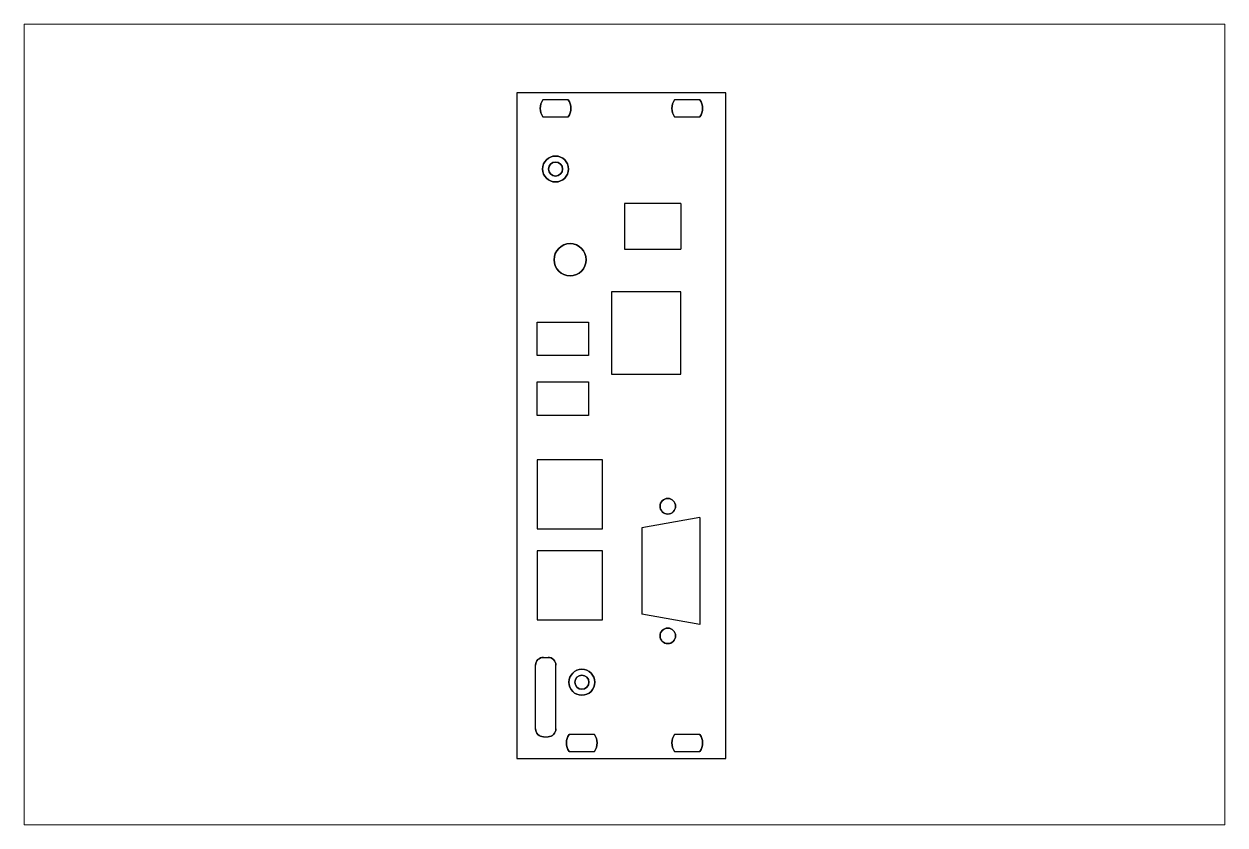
# Paper-space layout 'Layout1' of a CAD drawing. Extents: x 1.05 to 9.45, y 0.7 to 6.3.
# The model-space entities are those that its viewports show. They can reach past a viewport. Long polylines and large blocks are cut down to what shows.
import ezdxf

# ---------------------------------------------------------------- set-up
doc = ezdxf.new("R2010")
doc.units = 0
doc.header["$MEASUREMENT"] = 0
doc.layers.get('0').update_dxf_attribs({"linetype": 'CONTINUOUS'})
doc.layers.add('THICK', color=7, linetype='CONTINUOUS')

msp = doc.modelspace()

# ---------------------------------------------------------------- linework, layer by layer
at = {"linetype": 'BYBLOCK'}
for p, q in [((-20.15, 64.2, 2), (-20.15, 64.2)), ((-15.15, 62.85, 2), (-15.15, 62.85)), ((-10.25, 62.85), (-10.25, 62.85, 2)), ((10.25, 62.85, 2), (10.25, 62.85)), ((15.15, 62.85), (15.15, 62.85, 2)), ((20.15, 64.2), (20.15, 64.2, 2)), ((-15.15, 59.55, 2), (-15.15, 59.55)), ((-10.25, 59.55, 2), (-10.25, 59.55)), ((10.25, 59.55, 2), (10.25, 59.55)), ((15.15, 59.55, 2), (15.15, 59.55)), ((-11.35, 49.5), (-11.35, 49.5)), ((11.5, 42.82), (0.6, 42.82)), ((0.6, 42.82), (0.6, 34.02)), ((0.6, 42.82, 2), (0.6, 42.82)), ((11.5, 42.82), (11.5, 34.02)), ((11.5, 42.82, 2), (11.5, 42.82)), ((0.6, 34.02), (11.5, 34.02)), ((0.6, 34.02, 2), (0.6, 34.02)), ((11.5, 34.02, 2), (11.5, 34.02)), ((-1.9, 25.82, 2), (-1.9, 25.82)), ((11.5, 25.82, 2), (11.5, 25.82)), ((-16.25, 19.96), (-6.35, 19.96)), ((-16.25, 13.51), (-16.25, 19.96)), ((-16.25, 19.96), (-16.25, 19.96, 2)), ((-6.35, 19.96), (-6.35, 13.51)), ((-6.35, 19.96, 2), (-6.35, 19.96)), ((-6.35, 13.51), (-16.25, 13.51)), ((-16.25, 13.51, 2), (-16.25, 13.51)), ((-6.35, 13.51, 2), (-6.35, 13.51)), ((-1.9, 9.92, 2), (-1.9, 9.92)), ((11.5, 9.92, 2), (11.5, 9.92)), ((-16.25, 8.42), (-6.35, 8.42)), ((-16.25, 1.97), (-16.25, 8.42)), ((-16.25, 8.42, 2), (-16.25, 8.42)), ((-6.35, 8.42), (-6.35, 1.97)), ((-6.35, 8.42, 2), (-6.35, 8.42)), ((-6.35, 1.97), (-16.25, 1.97)), ((-16.25, 1.97, 2), (-16.25, 1.97)), ((-6.35, 1.97, 2), (-6.35, 1.97)), ((-3.65, -6.58), (-16.25, -6.58)), ((-16.25, -6.58), (-16.25, -19.88)), ((-3.65, -19.88), (-3.65, -6.58)), ((15.15, -17.75), (3.95, -19.73)), ((15.15, -17.75), (15.15, -38.35)), ((15.15, -17.75, 2), (15.15, -17.75)), ((-16.25, -19.88), (-3.65, -19.88)), ((3.95, -19.73), (3.95, -36.38)), ((3.95, -19.73, 2), (3.95, -19.73)), ((-3.65, -24.13), (-16.25, -24.13)), ((-16.25, -24.13), (-16.25, -37.43)), ((-16.25, -24.13, 2), (-16.25, -24.13)), ((-3.65, -37.43), (-3.65, -24.13)), ((-3.65, -24.13, 2), (-3.65, -24.13)), ((15.15, -38.35), (3.95, -36.38)), ((3.95, -36.38, 2), (3.95, -36.38)), ((-16.25, -37.43), (-3.65, -37.43)), ((-16.25, -37.43, 2), (-16.25, -37.43)), ((-16.25, -37.43), (-16.25, -37.43)), ((-3.65, -37.43, 2), (-3.65, -37.43)), ((12.89, -37.96), (12.89, -37.96)), ((15.15, -38.35, 2), (15.15, -38.35)), ((-16.55, -58.5), (-16.55, -46.2)), ((-16.55, -46.2, 2), (-16.55, -46.2)), ((-15.05, -44.7), (-14.15, -44.7)), ((-12.65, -46.2), (-12.65, -46.2, 2)), ((-16.55, -58.5, 2), (-16.55, -58.5)), ((-15.05, -60), (-14.15, -60)), ((-12.65, -58.5), (-12.65, -58.5, 2)), ((-10.1, -59.55, 2), (-10.1, -59.55)), ((-5.2, -59.55), (-5.2, -59.55, 2)), ((10.25, -59.55, 2), (10.25, -59.55)), ((15.15, -59.55, 2), (15.15, -59.55)), ((-20.15, -64.2, 2), (-20.15, -64.2)), ((-10.1, -62.85, 2), (-10.1, -62.85)), ((-5.2, -62.85), (-5.2, -62.85, 2)), ((10.25, -62.85, 2), (10.25, -62.85)), ((15.15, -62.85, 2), (15.15, -62.85)), ((20.15, -64.2, 2), (20.15, -64.2))]:
    msp.add_line(p, q, dxfattribs=at)
at = {"linetype": 'BYBLOCK', "extrusion": (0, 0, -1)}
for p, q in [((-11.35, 49.5, 2), (-11.35, 49.5, 2)), ((11.5, 42.82, 2), (0.6, 42.82, 2)), ((0.6, 42.82, 2), (0.6, 34.02, 2)), ((11.5, 42.82, 2), (11.5, 34.02, 2)), ((0.6, 34.02, 2), (11.5, 34.02, 2)), ((-16.25, 19.96, 2), (-6.35, 19.96, 2)), ((-16.25, 13.51, 2), (-16.25, 19.96, 2)), ((-6.35, 19.96, 2), (-6.35, 13.51, 2)), ((-6.35, 13.51, 2), (-16.25, 13.51, 2)), ((-16.25, 8.42, 2), (-6.35, 8.42, 2)), ((-16.25, 1.97, 2), (-16.25, 8.42, 2)), ((-6.35, 8.42, 2), (-6.35, 1.97, 2)), ((-6.35, 1.97, 2), (-16.25, 1.97, 2)), ((-3.65, -6.58, 2), (-16.25, -6.58, 2)), ((-16.25, -6.58, 2), (-16.25, -19.88, 2)), ((-3.65, -19.88, 2), (-3.65, -6.58, 2)), ((15.15, -17.75, 2), (3.95, -19.73, 2)), ((15.15, -17.75, 2), (15.15, -38.35, 2)), ((-16.25, -19.88, 2), (-3.65, -19.88, 2)), ((3.95, -19.73, 2), (3.95, -36.38, 2)), ((-3.65, -24.18, 2), (-16.25, -24.18, 2)), ((-16.25, -24.18, 2), (-16.25, -37.48, 2)), ((-3.65, -37.48, 2), (-3.65, -24.18, 2)), ((15.15, -38.35, 2), (3.95, -36.38, 2)), ((-16.25, -37.48, 2), (-3.65, -37.48, 2)), ((12.89, -37.96, 2), (12.89, -37.96, 2)), ((-16.55, -58.5, 2), (-16.55, -46.2, 2)), ((-15.05, -44.7, 2), (-14.15, -44.7, 2)), ((-15.05, -60, 2), (-14.15, -60, 2))]:
    msp.add_line(p, q, dxfattribs=at)
at = {"linetype": 'BYBLOCK'}
msp.add_lwpolyline([(-1.9, 25.82), (-1.9, 9.92), (11.5, 9.92), (11.5, 25.82)], close=True, dxfattribs=at)
at = {"linetype": 'BYBLOCK', "extrusion": (0, 0, -1), "elevation": -2}
msp.add_lwpolyline([(1.9, 25.82), (1.9, 9.92), (-11.5, 9.92), (-11.5, 25.82)], close=True, dxfattribs=at)
at = {"linetype": 'BYBLOCK'}
for centre, radius in [((-9.9, 32), 3.1), ((8.95, -15.55), 1.5), ((8.95, -40.55), 1.5)]:
    msp.add_circle(centre, radius, dxfattribs=at)
at = {"linetype": 'BYBLOCK', "extrusion": (0, 0, -1)}
for centre, radius in [((9.9, 32, -2), 3.1), ((-8.95, -15.55, -2), 1.5), ((-8.95, -40.55, -2), 1.5)]:
    msp.add_circle(centre, radius, dxfattribs=at)
at = {"linetype": 'BYBLOCK'}
for centre, start, end in [((-15.05, -46.2), 90, 180), ((-14.15, -46.2), 0, 90), ((-15.05, -58.5), 180, 270), ((-14.15, -58.5), 270, 0)]:
    msp.add_arc(centre, 1.5, start, end, dxfattribs=at)
at = {"linetype": 'BYBLOCK', "extrusion": (0, 0, -1)}
for centre, start, end in [((15.05, -46.2, -2), 0, 90), ((14.15, -46.2, -2), 90, 180), ((15.05, -58.5, -2), 270, 0), ((14.15, -58.5, -2), 180, 270)]:
    msp.add_arc(centre, 1.5, start, end, dxfattribs=at)
msp.add_arc((12.7, -61.2), 2.95, 180, 214.0089)
at = {"extrusion": (0, 0, -1)}
msp.add_arc((-12.7, -61.2, -2), 2.95, 325.9911, 360, dxfattribs=at)
at = {"linetype": 'BYBLOCK'}
for points in [[(20.15, 64.2, 2), (20.15, 64.2, 2), (-20.15, 64.2, 2)], [(-20.15, 64.2, 2), (-20.15, 64.2, 2), (-20.15, -64.2, 2)], [(20.15, -64.2, 2), (20.15, -64.2, 2), (20.15, 64.2, 2)]]:
    msp.add_solid(points, dxfattribs=at)
at = {"layer": 'THICK'}
for p, q in [((20.15, 64.2), (-20.15, 64.2)), ((-20.15, 64.2), (-20.15, -64.2)), ((-10.25, 62.85), (-15.15, 62.85)), ((15.15, 62.85), (10.25, 62.85)), ((20.15, -64.2), (20.15, 64.2)), ((-15.15, 59.55), (-10.25, 59.55)), ((10.25, 59.55), (15.15, 59.55)), ((-12.65, -58.5), (-12.65, -46.2)), ((-5.2, -59.55), (-10.1, -59.55)), ((15.15, -59.55), (10.25, -59.55)), ((-20.15, -64.2), (20.15, -64.2)), ((-10.1, -62.85), (-5.2, -62.85)), ((10.25, -62.85), (15.15, -62.85))]:
    msp.add_line(p, q, dxfattribs=at)
at = {"layer": 'THICK', "extrusion": (0, 0, -1)}
for p, q in [((20.15, 64.2, 2), (-20.15, 64.2, 2)), ((-20.15, 64.2, 2), (-20.15, -64.2, 2)), ((-10.25, 62.85, 2), (-15.15, 62.85, 2)), ((15.15, 62.85, 2), (10.25, 62.85, 2)), ((20.15, -64.2, 2), (20.15, 64.2, 2)), ((-15.15, 59.55, 2), (-10.25, 59.55, 2)), ((10.25, 59.55, 2), (15.15, 59.55, 2)), ((-12.65, -58.5, 2), (-12.65, -46.2, 2)), ((-5.2, -59.55, 2), (-10.1, -59.55, 2)), ((15.15, -59.55, 2), (10.25, -59.55, 2)), ((-20.15, -64.2, 2), (20.15, -64.2, 2)), ((-10.1, -62.85, 2), (-5.2, -62.85, 2)), ((10.25, -62.85, 2), (15.15, -62.85, 2))]:
    msp.add_line(p, q, dxfattribs=at)
at = {"layer": 'THICK'}
for centre, radius, start, end in [((-12.7, 61.2), 2.95, 145.9911, 180), ((-12.7, 61.2), 2.95, 0, 34.0089), ((12.7, 61.2), 2.95, 145.9911, 180), ((12.7, 61.2), 2.95, 0, 34.0089), ((-12.7, 61.2), 2.95, 180, 214.0089), ((-12.7, 61.2), 2.95, 325.9911, 0), ((12.7, 61.2), 2.95, 180, 214.0089), ((12.7, 61.2), 2.95, 325.9911, 0), ((-12.7, 49.5), 2.5, 0, 180), ((-12.7, 49.5), 2.5, 180, 0), ((-12.7, 49.5), 1.35, 0, 180), ((-12.7, 49.5), 1.35, 180, 0), ((-7.62, -49.5), 2.5, 0, 180), ((-7.62, -49.5), 1.35, 0, 180), ((-7.62, -49.5), 2.5, 180, 0), ((-7.62, -49.5), 1.35, 180, 0), ((-7.65, -61.2), 2.95, 145.9911, 180), ((-7.65, -61.2), 2.95, 0, 34.0089), ((12.7, -61.2), 2.95, 145.9911, 180), ((12.7, -61.2), 2.95, 0, 34.0089), ((-7.65, -61.2), 2.95, 180, 214.0089), ((-7.65, -61.2), 2.95, 325.9911, 0), ((12.7, -61.2), 2.95, 325.9911, 0)]:
    msp.add_arc(centre, radius, start, end, dxfattribs=at)
at = {"layer": 'THICK', "extrusion": (0, 0, -1)}
for centre, radius, start, end in [((12.7, 61.2, -2), 2.95, 360, 34.0089), ((12.7, 61.2, -2), 2.95, 145.9911, 180), ((-12.7, 61.2, -2), 2.95, 360, 34.0089), ((-12.7, 61.2, -2), 2.95, 145.9911, 180), ((12.7, 61.2, -2), 2.95, 325.9911, 360), ((12.7, 61.2, -2), 2.95, 180, 214.0089), ((-12.7, 61.2, -2), 2.95, 325.9911, 360), ((-12.7, 61.2, -2), 2.95, 180, 214.0089), ((12.7, 49.5, -2), 2.5, 360, 180), ((12.7, 49.5, -2), 2.5, 180, 360), ((12.7, 49.5, -2), 1.35, 360, 180), ((12.7, 49.5, -2), 1.35, 180, 360), ((7.62, -49.5, -2), 2.5, 360, 180), ((7.62, -49.5, -2), 1.35, 360, 180), ((7.62, -49.5, -2), 2.5, 180, 360), ((7.62, -49.5, -2), 1.35, 180, 360), ((7.65, -61.2, -2), 2.95, 360, 34.0089), ((7.65, -61.2, -2), 2.95, 145.9911, 180), ((-12.7, -61.2, -2), 2.95, 360, 34.0089), ((-12.7, -61.2, -2), 2.95, 145.9911, 180), ((7.65, -61.2, -2), 2.95, 325.9911, 360), ((7.65, -61.2, -2), 2.95, 180, 214.0089), ((-12.7, -61.2, -2), 2.95, 180, 214.0089)]:
    msp.add_arc(centre, radius, start, end, dxfattribs=at)

psp = doc.layouts.get("Layout1")

# ---------------------------------------------------------------- viewports
at = {"layer": '0'}
psp.add_viewport(center=(5.25, 3.5), size=(8.4, 5.6), view_center_point=(0.5988, 0.2196), view_height=154.487882, dxfattribs=at)

doc.saveas('drawing.dxf')
